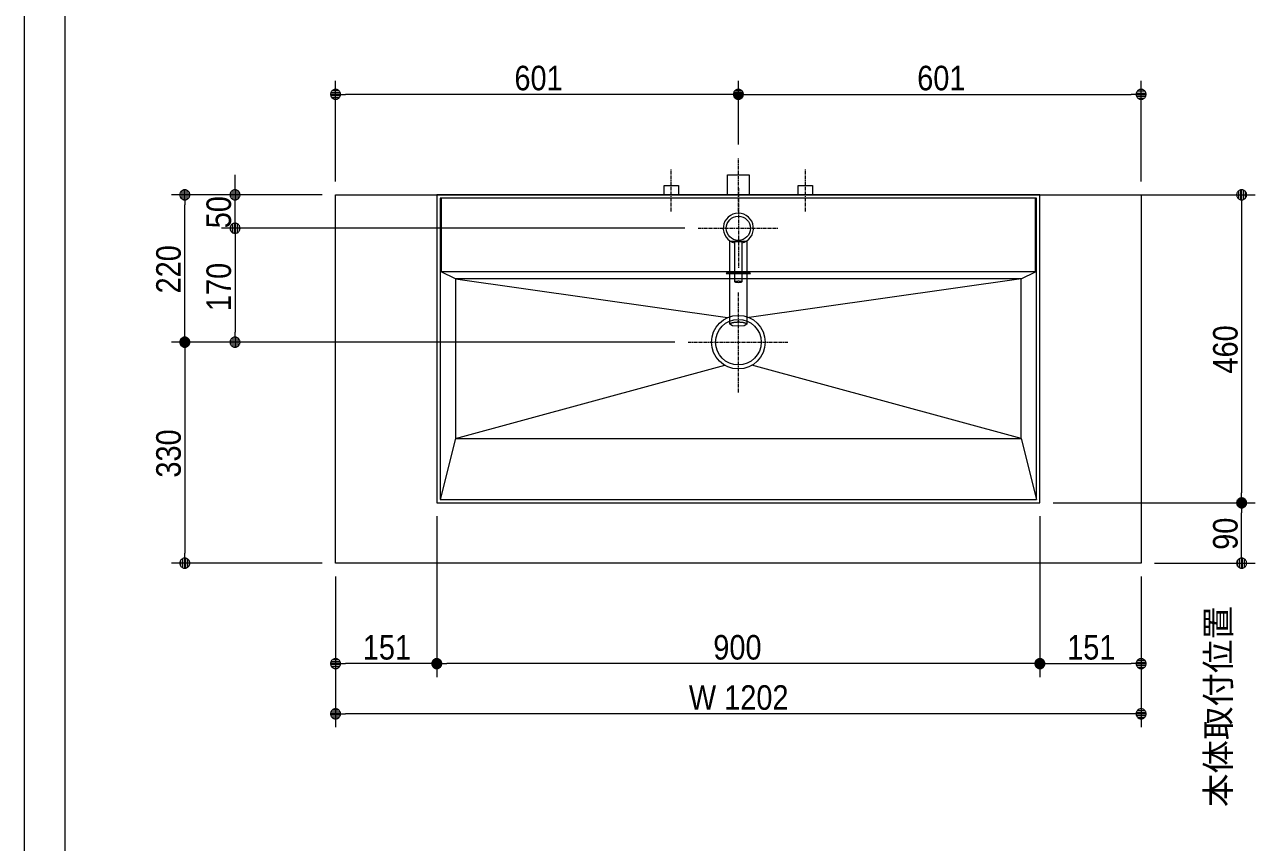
# Model space of a CAD drawing. Units: millimetres, scale not verified. Extents: x -6062 to 6062, y -3045 to 3045.
# Drawn here: x -5788 to -3951, y -787 to 434 of the extents above; entities that cross this region are included whole.
import ezdxf
from ezdxf.enums import TextEntityAlignment as Align

# ---------------------------------------------------------------- set-up
doc = ezdxf.new("R2010")
doc.units = ezdxf.units.MM
doc.header["$LTSCALE"] = 20
doc.linetypes.add('CHAIN1', pattern=[8, 5, -1, 1, -1])
for name, color, linetype, lineweight in [('0-0_1図面枠', 7, 'Continuous', 9), ('0-2_2寸法-2', 7, 'Continuous', 9), ('0-3_0', 7, 'Continuous', 9), ('0-4_2寸法-1', 7, 'Continuous', 9), ('0-5_5ボウル・キャビネット', 7, 'Continuous', 9), ('0-6_4給排水', 7, 'Continuous', 9)]:
    doc.layers.add(name, color=color, linetype=linetype, lineweight=lineweight)
doc.styles.add('ＭＳ Ｐゴシック', font='')
doc.styles.get('ＭＳ Ｐゴシック').set_extended_font_data('MS PGothic')

# ---------------------------------------------------------------- blocks, each defined once
blk = doc.blocks.new('グループ-2')
at = {"layer": '0-0_1図面枠'}
blk.add_lwpolyline([(-80000, 55400), (80000, 55400), (80000, -55400), (-80000, -55400)], close=True, dxfattribs=at)
blk = doc.blocks.new('図面枠')
at = {"layer": '0-0_1図面枠'}
blk.add_blockref('グループ-2', (0, 0), dxfattribs=at)
blk = doc.blocks.new('_Dot')
at = {"layer": '0-3_0'}
for p, q in [((-10, 0), (-20, 0)), ((9.78, 2), (-9.78, 2)), ((7.99, 6), (-7.99, 6)), ((9.16, -3.98), (-9.16, -3.98)), ((6, -7.98), (-6, -7.98))]:
    blk.add_line(p, q, dxfattribs=at)
for points in [[(10, 0), (9.92, 1.25), (9.69, 2.49), (9.3, 3.68), (8.76, 4.82), (8.09, 5.88), (7.29, 6.85), (6.37, 7.71), (5.36, 8.44), (4.26, 9.05), (3.09, 9.51), (1.87, 9.82), (0.63, 9.98), (-0.63, 9.98), (-1.87, 9.82), (-3.09, 9.51), (-4.26, 9.05), (-5.36, 8.44), (-6.37, 7.71), (-7.29, 6.85), (-8.09, 5.88), (-8.76, 4.82), (-9.3, 3.68), (-9.69, 2.49), (-9.92, 1.25), (-10, 0), (0, 0)], [(-10, 0), (-9.92, -1.25), (-9.69, -2.49), (-9.3, -3.68), (-8.76, -4.82), (-8.09, -5.88), (-7.29, -6.85), (-6.37, -7.71), (-5.36, -8.44), (-4.26, -9.05), (-3.09, -9.51), (-1.87, -9.82), (-0.63, -9.98), (0.63, -9.98), (1.87, -9.82), (3.09, -9.51), (4.26, -9.05), (5.36, -8.44), (6.37, -7.71), (7.29, -6.85), (8.09, -5.88), (8.76, -4.82), (9.3, -3.68), (9.69, -2.49), (9.92, -1.25), (10, 0), (0, 0)]]:
    blk.add_lwpolyline(points, close=True, dxfattribs=at)
blk = doc.blocks.new('グループ-14')
at = {"layer": '0-0_1図面枠'}
blk.add_line((-78800, 41000), (-78800, -48600), dxfattribs=at)
blk = doc.blocks.new('グループ-19')
at = {"layer": '0-5_5ボウル・キャビネット'}
for p, q in [((-49700, 3600), (-67700, 3600)), ((-67700, 3600), (-67700, -5600)), ((-49800, 3500), (-67600, 3500)), ((-67600, 3500), (-67600, -5500)), ((-67571.8, 3500), (-67571.8, 1300)), ((-49828.2, 1300), (-49828.2, 3500)), ((-49800, -5500), (-49800, 3500)), ((-49700, -5600), (-49700, 3600)), ((-49828.2, 1300), (-67571.8, 1300)), ((-67141.5, 1086.5), (-67571.8, 1300)), ((-50258.5, 1086.5), (-49828.2, 1300)), ((-67141.5, 1086.5), (-59022.5, -67.9)), ((-50258.5, 1086.5), (-67141.5, 1086.5)), ((-67141.5, 1086.5), (-67141.5, -3679.5)), ((-50258.5, 1086.5), (-58377.5, -67.9)), ((-50258.5, -3679.5), (-50258.5, 1086.5)), ((-67141.5, -3679.5), (-59102, -1491.7)), ((-50258.5, -3679.5), (-58298, -1491.7)), ((-67141.5, -3679.5), (-67600, -5500)), ((-67141.5, -3679.5), (-50258.5, -3679.5)), ((-50258.5, -3679.5), (-49800, -5500)), ((-67600, -5500), (-49800, -5500)), ((-67700, -5600), (-49700, -5600))]:
    blk.add_line(p, q, dxfattribs=at)
at = {"layer": '0-5_5ボウル・キャビネット', "linetype": 'CHAIN1'}
for p, q in [((-58700, -2300), (-58700, 700)), ((-60200, -800), (-57200, -800))]:
    blk.add_line(p, q, dxfattribs=at)
at = {"layer": '0-5_5ボウル・キャビネット'}
for points in [[(-59000, 1261.5), (-59020, 1261.5), (-59037.5, 1261.1), (-59050, 1259.8), (-59057.5, 1257.6), (-59060, 1254.5), (-59057.5, 1251.4), (-59050, 1249.3), (-59037.5, 1247.9), (-59020, 1247.5), (-59000, 1247.5), (-58980, 1247.5), (-58960, 1247.5), (-58940, 1247.5), (-58920, 1247.5), (-58900, 1247.5), (-58880, 1247.5), (-58860, 1247.5), (-58840, 1247.5), (-58820, 1247.5), (-58800, 1247.5), (-58780, 1247.5), (-58760, 1247.5), (-58740, 1247.5), (-58720, 1247.5), (-58700, 1247.5), (-58680, 1247.5), (-58660, 1247.5), (-58640, 1247.5), (-58620, 1247.5), (-58600, 1247.5), (-58580, 1247.5), (-58560, 1247.5), (-58540, 1247.5), (-58520, 1247.5), (-58500, 1247.5), (-58480, 1247.5), (-58460, 1247.5), (-58440, 1247.5), (-58420, 1247.5)], [(-58380, 1247.5), (-58362.5, 1247.9), (-58350, 1249.3), (-58342.5, 1251.4), (-58340, 1254.5), (-58342.5, 1257.6), (-58350, 1259.8), (-58362.5, 1261.1), (-58380, 1261.5), (-58400, 1261.5), (-58420, 1261.5), (-58440, 1261.5), (-58460, 1261.5), (-58480, 1261.5), (-58500, 1261.5), (-58520, 1261.5), (-58540, 1261.5), (-58560, 1261.5), (-58580, 1261.5), (-58600, 1261.5), (-58620, 1261.5), (-58640, 1261.5), (-58660, 1261.5), (-58680, 1261.5), (-58700, 1261.5), (-58720, 1261.5), (-58740, 1261.5), (-58760, 1261.5), (-58780, 1261.5), (-58800, 1261.5), (-58820, 1261.5), (-58840, 1261.5), (-58860, 1261.5), (-58880, 1261.5), (-58900, 1261.5), (-58920, 1261.5), (-58940, 1261.5), (-58960, 1261.5), (-58980, 1261.5), (-59000, 1261.5)], [(-58420, 1247.5), (-58400, 1247.5), (-58380, 1247.5)]]:
    blk.add_lwpolyline(points, dxfattribs=at)
for centre, radius in [((-58700, 2600), 360), ((-58700, -800), 800), ((-58700, -800), 680)]:
    blk.add_circle(centre, radius, dxfattribs=at)
blk = doc.blocks.new('グループ-22')
at = {"layer": '0-6_4給排水', "linetype": 'CHAIN1'}
for p, q in [((-58700, 3800), (-58700, 1400)), ((-59900, 2600), (-57500, 2600))]:
    blk.add_line(p, q, dxfattribs=at)
at = {"layer": '0-6_4給排水'}
blk.add_line((-58475.5, 2210), (-58924.5, 2210), dxfattribs=at)
for points in [[(-58950, 1085.1), (-58950, 1137), (-58950, 1188.8), (-58950, 1240.7), (-58950, 1292.5), (-58950, 1344.4), (-58950, 1396.2), (-58950, 1448.1), (-58950, 1499.9), (-58950, 1551.8), (-58950, 1603.6), (-58950, 1655.5), (-58950, 1707.3), (-58950, 1759.2), (-58950, 1811), (-58950, 1862.9), (-58950, 1914.7), (-58950, 1966.6), (-58950, 2018.4), (-58950, 2070.3), (-58950, 2122.1), (-58950, 2174), (-58950, 2225.8)], [(-58800, 1811.2), (-58800, 1832), (-58800, 1852.8), (-58800, 1873.5), (-58800, 1894.3), (-58800, 1915.1), (-58800, 1935.9), (-58800, 1956.7), (-58800, 1977.5), (-58800, 1998.3), (-58800, 2019), (-58800, 2039.8), (-58800, 2060.6), (-58800, 2081.4), (-58800, 2102.2), (-58800, 2123), (-58800, 2143.8), (-58800, 2164.5), (-58800, 2185.3), (-58800, 2206.1), (-58783.1, 2210), (-58762.3, 2210), (-58741.5, 2210), (-58720.7, 2210), (-58700, 2210), (-58679.2, 2210), (-58658.4, 2210), (-58637.6, 2210), (-58616.8, 2210), (-58600, 2206), (-58600, 2185.2), (-58600, 2164.5), (-58600, 2143.7), (-58600, 2122.9), (-58600, 2102.1), (-58600, 2081.3), (-58600, 2060.5), (-58600, 2039.7), (-58600, 2019), (-58600, 1998.2)], [(-58450, 2225.8), (-58450, 2174), (-58450, 2122.1), (-58450, 2070.3), (-58450, 2018.4), (-58450, 1966.6), (-58450, 1914.7), (-58450, 1862.9), (-58450, 1811), (-58450, 1759.2), (-58450, 1707.3), (-58450, 1655.5), (-58450, 1603.6), (-58450, 1551.8), (-58450, 1499.9), (-58450, 1448.1), (-58450, 1396.2), (-58450, 1344.4), (-58450, 1292.5), (-58450, 1240.7), (-58450, 1188.8), (-58450, 1137), (-58450, 1085.1), (-58450, 1033.3), (-58450, 981.4), (-58450, 929.6), (-58450, 877.7), (-58450, 825.9), (-58450, 774), (-58450, 722.2), (-58450, 670.3), (-58450, 618.5), (-58450, 566.6), (-58450, 514.8), (-58450, 462.9), (-58450, 411.1), (-58450, 359.2), (-58450, 307.4), (-58450, 255.5), (-58450, 203.7)], [(-58600, 1998.2), (-58600, 1977.4), (-58600, 1956.6), (-58600, 1935.8), (-58600, 1915), (-58600, 1894.2), (-58600, 1873.5), (-58600, 1852.7), (-58600, 1831.9), (-58600, 1811.1), (-58600, 1790.3), (-58600, 1769.5), (-58600, 1748.7), (-58600, 1728), (-58600, 1707.2), (-58600, 1686.4), (-58600, 1665.6), (-58600, 1644.8), (-58600, 1624), (-58600, 1603.2), (-58600, 1582.5), (-58600, 1561.7), (-58600, 1540.9), (-58600, 1520.1), (-58600, 1499.3), (-58600, 1478.5), (-58600, 1457.7), (-58600, 1437), (-58600, 1416.2), (-58600, 1395.4), (-58600, 1374.6), (-58600, 1353.8), (-58600, 1333), (-58600, 1312.2), (-58600, 1291.5), (-58600, 1270.7), (-58600, 1249.9), (-58600, 1229.1), (-58600, 1208.3), (-58600, 1187.5)], [(-58800, 1000.5), (-58800, 1021.3), (-58800, 1042.1), (-58800, 1062.9), (-58800, 1083.7), (-58800, 1104.5), (-58800, 1125.2), (-58800, 1146), (-58800, 1166.8), (-58800, 1187.6), (-58800, 1208.4), (-58800, 1229.2), (-58800, 1250), (-58800, 1270.8), (-58800, 1291.5), (-58800, 1312.3), (-58800, 1333.1), (-58800, 1353.9), (-58800, 1374.7), (-58800, 1395.5), (-58800, 1416.3), (-58800, 1437), (-58800, 1457.8), (-58800, 1478.6), (-58800, 1499.4), (-58800, 1520.2), (-58800, 1541), (-58800, 1561.8), (-58800, 1582.5), (-58800, 1603.3), (-58800, 1624.1), (-58800, 1644.9), (-58800, 1665.7), (-58800, 1686.5), (-58800, 1707.3), (-58800, 1728), (-58800, 1748.8), (-58800, 1769.6), (-58800, 1790.4), (-58800, 1811.2)], [(-58600, 1187.5), (-58600, 1166.7), (-58600, 1146), (-58600, 1125.2), (-58600, 1104.4), (-58600, 1083.6), (-58600, 1062.8), (-58600, 1042), (-58600, 1021.2), (-58600, 1000.5), (-58629.4, 982.2), (-58700.1, 974.7), (-58770.8, 982.2), (-58800, 1000.5), (-58800, 1000.5), (-58799.9, 1001.6), (-58799.7, 1002.6), (-58799.3, 1003.6), (-58798.8, 1004.6), (-58798.1, 1005.6), (-58797.3, 1006.6), (-58796.3, 1007.6), (-58795.2, 1008.5), (-58793.9, 1009.5), (-58792.5, 1010.4), (-58790.9, 1011.3), (-58789.1, 1012.3), (-58787.3, 1013.2), (-58785.2, 1014.1), (-58783.1, 1014.9), (-58780.9, 1015.8), (-58778.5, 1016.6), (-58776, 1017.4), (-58773.4, 1018.1), (-58770.8, 1018.8), (-58768, 1019.5), (-58765, 1020.2), (-58762, 1020.9), (-58758.9, 1021.5), (-58755.6, 1022)], [(-58450, 203.7), (-58450, 151.8), (-58450, 100), (-58450, 48.1), (-58450, -3.7), (-58450, -55.6), (-58450, -107.4), (-58450, -159.3), (-58450, -211.1), (-58450, -263), (-58523.5, -308.5), (-58700, -327.3), (-58876.5, -308.5), (-58950, -263), (-58950, -211.1), (-58950, -159.3), (-58950, -107.4), (-58950, -55.6), (-58950, -3.7), (-58950, 48.1), (-58950, 100), (-58950, 151.8), (-58950, 203.7), (-58950, 255.5), (-58950, 307.4), (-58950, 359.2), (-58950, 411.1), (-58950, 462.9), (-58950, 514.8), (-58950, 566.6), (-58950, 618.5), (-58950, 670.3), (-58950, 722.2), (-58950, 774), (-58950, 825.9), (-58950, 877.7), (-58950, 929.6), (-58950, 981.4), (-58950, 1033.3), (-58950, 1085.1)], [(-58755.6, 1022), (-58752.3, 1022.6), (-58748.8, 1023.1), (-58745.3, 1023.6), (-58741.8, 1024.1), (-58738.2, 1024.5), (-58734.5, 1024.8), (-58730.9, 1025.2), (-58727.1, 1025.5), (-58723.4, 1025.7), (-58719.6, 1025.9), (-58715.8, 1026.1), (-58711.9, 1026.2), (-58708, 1026.3), (-58704, 1026.4), (-58700, 1026.4), (-58696, 1026.4), (-58692, 1026.3), (-58688.1, 1026.2), (-58684.2, 1026.1), (-58680.4, 1025.9), (-58676.6, 1025.7), (-58672.9, 1025.5), (-58669.1, 1025.2), (-58665.5, 1024.8), (-58661.8, 1024.5), (-58658.2, 1024.1), (-58654.7, 1023.6), (-58651.2, 1023.1), (-58647.7, 1022.6), (-58644.4, 1022), (-58641.1, 1021.5), (-58638, 1020.9), (-58635, 1020.2), (-58632, 1019.5), (-58629.2, 1018.8), (-58626.6, 1018.1), (-58624, 1017.4), (-58621.5, 1016.6), (-58619.1, 1015.8)], [(-58619.1, 1015.8), (-58616.9, 1014.9), (-58614.8, 1014.1), (-58612.7, 1013.2), (-58610.9, 1012.3), (-58609.1, 1011.3), (-58607.5, 1010.4), (-58606.1, 1009.5), (-58604.8, 1008.5), (-58603.7, 1007.6), (-58602.7, 1006.6), (-58601.9, 1005.6), (-58601.2, 1004.6), (-58600.7, 1003.6), (-58600.3, 1002.6), (-58600.1, 1001.6), (-58600, 1000.5), (-58600, 1000.5)], [(-58950, -262.6), (-58949.8, -260), (-58949.2, -257.5), (-58948.3, -254.9), (-58947, -252.4), (-58945.3, -250), (-58943.2, -247.5), (-58940.8, -245.1), (-58937.9, -242.7), (-58934.7, -240.3), (-58931.2, -237.9), (-58927.2, -235.6), (-58922.9, -233.3), (-58918.2, -231), (-58913.1, -228.8), (-58907.7, -226.6), (-58902.1, -224.5), (-58896.2, -222.5), (-58890.1, -220.5), (-58883.6, -218.7), (-58876.9, -216.8), (-58869.9, -215.1), (-58862.6, -213.4), (-58855.1, -211.8), (-58847.2, -210.3), (-58839.1, -208.9), (-58830.7, -207.5), (-58822.1, -206.2), (-58813.3, -204.9), (-58804.4, -203.8), (-58795.4, -202.8), (-58786.3, -201.9), (-58777.2, -201), (-58767.9, -200.3), (-58758.5, -199.7), (-58749, -199.1), (-58739.4, -198.7), (-58729.7, -198.4), (-58719.9, -198.1), (-58710, -198)], [(-58710, -198), (-58700, -197.9), (-58690, -198), (-58680.1, -198.1), (-58670.3, -198.4), (-58660.6, -198.7), (-58651, -199.1), (-58641.5, -199.7), (-58632.1, -200.3), (-58622.8, -201), (-58613.7, -201.9), (-58604.6, -202.8), (-58595.6, -203.8), (-58586.7, -204.9), (-58577.9, -206.2), (-58569.3, -207.5), (-58560.9, -208.9), (-58552.8, -210.3), (-58544.9, -211.8), (-58537.4, -213.4), (-58530.1, -215.1), (-58523.1, -216.8), (-58516.4, -218.7), (-58509.9, -220.5), (-58503.8, -222.5), (-58497.9, -224.5), (-58492.3, -226.6), (-58486.9, -228.8), (-58481.8, -231), (-58477.1, -233.3), (-58472.8, -235.6), (-58468.8, -237.9), (-58465.3, -240.3), (-58462.1, -242.7), (-58459.2, -245.1), (-58456.8, -247.5), (-58454.7, -250), (-58453, -252.4), (-58451.7, -254.9), (-58450.8, -257.5)], [(-58450.8, -257.5), (-58450.2, -260), (-58450, -262.6), (-58450, -262.6)]]:
    blk.add_lwpolyline(points, dxfattribs=at)
blk.add_arc((-58700, 2600), 450, 282.83959, 257.16469, dxfattribs=at)
blk = doc.blocks.new('グループ-23')
at = {"layer": '0-6_4給排水', "linetype": 'CHAIN1'}
blk.add_line((-58700, 3100), (-58700, 4700), dxfattribs=at)
at = {"layer": '0-6_4給排水'}
blk.add_lwpolyline([(-59020, 3600), (-59020, 4200), (-58380, 4200), (-58380, 3600)], dxfattribs=at)
blk = doc.blocks.new('止水栓_平面_W100')
at = {"layer": '0-6_4給排水', "linetype": 'CHAIN1'}
for p, q in [((-2000, -500), (-2000, 780)), ((2000, -500), (2000, 780))]:
    blk.add_line(p, q, dxfattribs=at)
at = {"layer": '0-6_4給排水'}
for points in [[(-2210, 0), (-2210, 280), (-1790, 280), (-1790, 0)], [(1790, 0), (1790, 280), (2210, 280), (2210, 0)]]:
    blk.add_lwpolyline(points, dxfattribs=at)

msp = doc.modelspace()

# ---------------------------------------------------------------- linework, layer by layer
at = {"layer": '0-4_2寸法-1'}
for p, q in [((-5323.5, 200), (-5323.5, 350)), ((-4722.5, 255), (-4722.5, 350)), ((-4722.5, 255), (-4722.5, 350)), ((-4121.5, 200), (-4121.5, 350)), ((-4737.51, 330), (-5308.49, 330)), ((-4707.49, 330), (-4136.51, 330)), ((-5473.5, 195.01), (-5473.5, 210.01)), ((-5493.5, 180), (-5568.5, 180)), ((-5343.5, 180), (-5493.5, 180)), ((-5473.5, 130), (-5473.5, 180)), ((-4252.5, 180), (-3951.5, 180)), ((-5548.5, -24.99), (-5548.5, 164.99)), ((-3971.5, 164.99), (-3971.5, -264.99)), ((-4802.5, 130), (-5493.5, 130)), ((-4802.5, 130), (-5493.5, 130)), ((-5473.5, 114.99), (-5473.5, 99.99)), ((-5473.5, 114.99), (-5473.5, -24.99)), ((-5493.5, -40), (-5568.5, -40)), ((-5493.5, -40), (-5568.5, -40)), ((-5548.5, -55.01), (-5548.5, -354.99)), ((-4817.5, -40), (-5493.5, -40)), ((-4252.5, -280), (-3951.5, -280)), ((-4101.5, -280), (-3951.5, -280)), ((-5172.5, -300), (-5172.5, -540)), ((-4272.5, -300), (-4272.5, -540)), ((-3971.5, -354.99), (-3971.5, -295.01)), ((-5343.5, -370), (-5568.5, -370)), ((-4101.5, -370), (-3951.5, -370)), ((-5323.5, -390), (-5323.5, -540)), ((-5172.5, -390), (-5172.5, -540)), ((-4272.5, -390), (-4272.5, -540)), ((-4121.5, -390), (-4121.5, -540)), ((-5187.51, -520), (-5308.49, -520)), ((-4287.51, -520), (-5157.49, -520)), ((-4257.49, -520), (-4136.51, -520)), ((-5323.5, -540), (-5323.5, -615)), ((-4121.5, -540), (-4121.5, -615)), ((-4136.51, -595), (-5308.49, -595))]:
    msp.add_line(p, q, dxfattribs=at)
at = {"layer": '0-5_5ボウル・キャビネット'}
msp.add_lwpolyline([(-5323.5, 180), (-4121.5, 180), (-4121.5, -370), (-5323.5, -370)], close=True, dxfattribs=at)

# ---------------------------------------------------------------- block references
at = {"layer": '0-0_1図面枠', "xscale": 0.05, "yscale": 0.05}
for name in ['図面枠', 'グループ-14']:
    msp.add_blockref(name, (-1787.5, 0), dxfattribs=at)
at = {"layer": '0-4_2寸法-1', "xscale": 0.7503418, "yscale": 0.7503418}
for p, rotation in [((-5323.5, 330), 180), ((-4722.5, 330), 180), ((-5548.5, 180), 90), ((-5473.5, 180), 270), ((-3971.5, 180), 90), ((-5473.5, 130), 90), ((-5473.5, 130), 90), ((-5548.5, -40), 270), ((-5548.5, -40), 90), ((-5473.5, -40), 270), ((-3971.5, -280), 270), ((-3971.5, -280), 90), ((-5548.5, -370), 270), ((-3971.5, -370), 270), ((-5323.5, -520), 180), ((-5172.5, -520), 180), ((-4272.5, -520), 180), ((-5323.5, -595), 180)]:
    msp.add_blockref('_Dot', p, dxfattribs=dict(at, rotation=rotation))
for p in [(-4722.5, 330), (-4121.5, 330), (-5172.5, -520), (-4272.5, -520), (-4121.5, -520), (-4121.5, -595)]:
    msp.add_blockref('_Dot', p, dxfattribs=at)
at = {"layer": '0-5_5ボウル・キャビネット', "xscale": 0.05, "yscale": 0.05}
msp.add_blockref('グループ-19', (-1787.5, 0), dxfattribs=at)
at = {"layer": '0-6_4給排水', "xscale": 0.05, "yscale": 0.05}
for name, p in [('グループ-23', (-1787.5, 0)), ('止水栓_平面_W100', (-4722.5, 180)), ('グループ-22', (-1787.5, 0))]:
    msp.add_blockref(name, p, dxfattribs=at)

# ---------------------------------------------------------------- texts
at = {"layer": '0-2_2寸法-2', "style": 'ＭＳ Ｐゴシック'}
msp.add_text('本体取付位置', height=36.66, rotation=90, dxfattribs=at).set_placement((-3977.19, -734.14), align=Align.BOTTOM_LEFT)
at = {"layer": '0-4_2寸法-1', "style": 'ＭＳ Ｐゴシック', "width": 0.9}
for s, p in [('601', (-5056.62, 325.04)), ('601', (-4455.62, 325.04)), ('151', (-5282.86, -524.96)), ('900', (-4759.88, -524.96)), ('151', (-4231.86, -524.96)), ('W 1202', (-4796.36, -599.96))]:
    msp.add_text(s, height=36.66, dxfattribs=at).set_placement(p, align=Align.BOTTOM_LEFT)
for s, p in [('50', (-5468.54, 130.02)), ('220', (-5543.54, 32.72)), ('170', (-5468.54, 6.39)), ('460', (-3966.54, -86.89)), ('330', (-5543.54, -242.28)), ('90', (-3966.54, -350.08))]:
    msp.add_text(s, height=36.66, rotation=90, dxfattribs=at).set_placement(p, align=Align.BOTTOM_LEFT)

doc.saveas('drawing.dxf')
